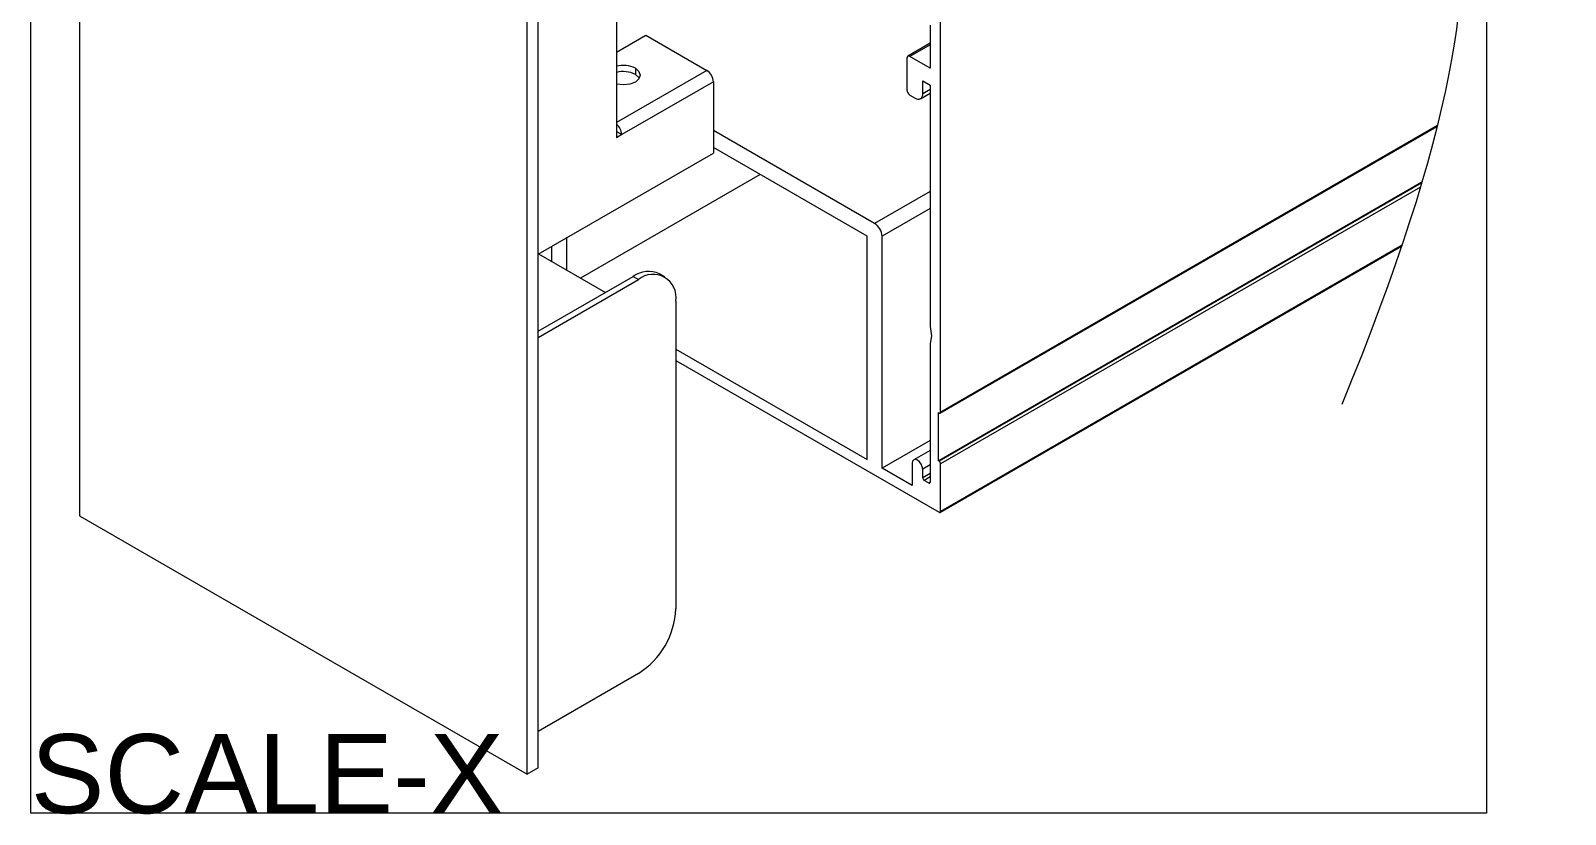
# Model space of a CAD drawing. Extents: x 0 to 7.27, y -9.69 to 0.
# Drawn here: x 0 to 7.27, y -9.69 to -5.97 of the extents above; entities that cross this region are included whole.
import ezdxf

# ---------------------------------------------------------------- set-up
doc = ezdxf.new("R2010")
doc.units = 0
doc.header["$LTSCALE"] = 0.5
doc.header["$MEASUREMENT"] = 0
for name, color, linetype in [('Dimension', 10, 'CONTINUOUS'), ('End Cap', 92, 'CONTINUOUS'), ('Housing', 150, 'CONTINUOUS')]:
    doc.layers.add(name, color=color, linetype=linetype)
doc.layers.add('Text-Unprinted', color=131, linetype='CONTINUOUS', plot=False)
doc.styles.add('LSAD_Standard', font='arial.ttf')

msp = doc.modelspace()

# ---------------------------------------------------------------- linework, layer by layer
at = {"layer": 'Dimension', "transparency": 16777216}
msp.add_open_spline([(5.7029, -1.0061), (4.8218, -2.9763), (6.0313, -4.2946), (7.2747, -5.1794), (6.2149, -7.7436)], degree=3, dxfattribs=at)
at = {"layer": 'End Cap', "linetype": 'Continuous', "transparency": 16777216}
for p, q in [((0.2316, -4.5977), (0.2316, -8.2721)), ((2.4053, -9.4665), (2.4053, -5.7921)), ((2.3529, -9.4967), (2.3529, -5.8223)), ((2.7765, -5.906), (2.7765, -6.4421)), ((2.7765, -6.073), (2.9165, -5.9922)), ((2.9165, -5.9922), (3.205, -6.1588)), ((3.205, -6.1588), (2.7765, -6.4061)), ((2.8663, -6.1486), (2.8663, -6.1779)), ((3.2361, -6.2126), (2.802, -6.4633)), ((3.2361, -6.2126), (3.2361, -6.5507)), ((2.7765, -6.4421), (2.7765, -6.478)), ((2.7765, -6.4486), (2.802, -6.4633)), ((2.802, -6.4633), (2.7765, -6.478)), ((2.4053, -7.0303), (3.2361, -6.5507)), ((2.4076, -7.029), (2.7244, -7.2118)), ((3.0066, -7.1381), (2.9811, -7.1234)), ((2.4053, -7.3961), (2.8562, -7.1358)), ((2.4053, -7.4255), (2.8816, -7.1505)), ((2.8562, -7.1358), (2.8816, -7.1505)), ((3.0584, -7.2526), (3.0584, -8.7127)), ((0.2316, -8.2721), (2.3529, -9.4967)), ((2.8816, -9.0189), (2.4053, -9.2939)), ((2.4053, -9.4665), (2.3529, -9.4967))]:
    msp.add_line(p, q, dxfattribs=at)
at = {"layer": 'End Cap', "linetype": 'Continuous', "transparency": 16777216, "flags": 128}
for points in [[(2.8663, -6.1486), (2.8836, -6.1635), (2.8897, -6.1812), (2.8836, -6.1989), (2.8663, -6.2139), (2.8403, -6.2239), (2.8097, -6.2274), (2.7791, -6.2239), (2.7765, -6.2232)], [(2.8663, -6.1779), (2.8836, -6.1929), (2.8856, -6.1959)]]:
    msp.add_lwpolyline(points, dxfattribs=at)
at = {"layer": 'End Cap', "linetype": 'Continuous', "transparency": 16777216}
for centre, radius, start, end in [((2.8092, -6.261), 0.1261, 63.08303, 105.02504), ((2.8092, -6.2904), 0.1261, 63.08303, 105.02504), ((3.1686, -6.2157), 0.0676, 2.60548, 57.39452), ((2.7332, -6.4668), 0.0689, 2.9218, 51.01851), ((2.9294, -7.238), 0.1257, 65.69288, 125.61758), ((2.9506, -7.2351), 0.1092, 350.78596, 129.20329), ((2.6746, -8.6952), 0.3842, 302.60548, 357.39452)]:
    msp.add_arc(centre, radius, start, end, dxfattribs=at)
at = {"layer": 'Housing', "linetype": 'Continuous', "transparency": 16777216}
for p, q in [((4.3133, -7.78), (4.3133, -5.0626)), ((4.2638, -5.9437), (4.2638, -6.1478)), ((4.2638, -6.03), (4.1576, -6.0913)), ((4.2638, -6.0368), (4.1676, -6.0923)), ((4.1535, -6.1004), (4.1535, -6.2515)), ((4.2638, -6.1478), (4.1676, -6.0923)), ((4.2284, -6.209), (4.2637, -6.2294)), ((4.2284, -6.2703), (4.2284, -6.209)), ((4.2637, -6.2499), (4.2284, -6.2703)), ((4.2637, -6.2294), (4.2637, -7.3732)), ((4.1676, -6.276), (4.1931, -6.2907)), ((4.2181, -6.2932), (4.2637, -6.2668)), ((4.0004, -6.8844), (3.2361, -6.4432)), ((4.3112, -7.7846), (6.6668, -6.4248)), ((6.6678, -6.4208), (4.3133, -7.78)), ((3.965, -6.9456), (3.2361, -6.5248)), ((3.4573, -6.6525), (2.6064, -7.1437)), ((6.5954, -6.6872), (4.3027, -8.0107)), ((6.5939, -6.6921), (4.3062, -8.0128)), ((4.2637, -6.7324), (4.0004, -6.8844)), ((6.5881, -6.7118), (4.3133, -8.025)), ((4.2637, -6.814), (4.0358, -6.9456)), ((2.5402, -6.9524), (2.5402, -7.1055)), ((3.965, -8.0044), (3.965, -6.9456)), ((4.0358, -8.0452), (4.0358, -6.9456)), ((2.4695, -6.9933), (2.4695, -7.0647)), ((4.3112, -8.255), (6.499, -6.992)), ((6.5004, -6.9878), (4.3133, -8.2504)), ((4.2637, -7.3732), (4.2706, -7.4174)), ((4.2706, -7.4174), (4.2637, -7.4535)), ((3.0584, -7.481), (3.965, -8.0044)), ((4.2637, -7.4535), (4.2635, -8.1114)), ((3.0584, -7.5341), (4.3062, -8.2545)), ((4.3027, -7.7821), (4.3062, -7.7841)), ((4.3027, -8.0107), (4.3027, -7.7821)), ((4.2636, -7.9137), (4.0358, -8.0452)), ((4.2635, -7.9611), (4.1862, -8.0057)), ((4.1789, -8.1279), (4.0358, -8.0452)), ((4.1789, -8.0218), (4.1789, -8.1279)), ((4.2635, -8.0301), (4.2284, -8.0503)), ((4.2284, -8.0912), (4.2284, -8.0503)), ((4.2635, -8.0709), (4.2284, -8.0912)), ((4.3062, -8.0128), (4.3027, -8.0107)), ((4.3133, -8.2504), (4.3133, -8.025)), ((4.2635, -8.0872), (4.2355, -8.1034)), ((4.2564, -8.1155), (4.2355, -8.1034)), ((4.2635, -8.1114), (4.2564, -8.1155))]:
    msp.add_line(p, q, dxfattribs=at)
at = {"layer": 'Housing', "linetype": 'Continuous', "transparency": 16777216, "flags": 128}
msp.add_lwpolyline([(4.2284, -8.0503), (4.2266, -8.0383), (4.2212, -8.0259), (4.2132, -8.0151), (4.2037, -8.0075), (4.1942, -8.0042), (4.1862, -8.0057), (4.1808, -8.0119), (4.1789, -8.0218)], dxfattribs=at)
at = {"layer": 'Housing', "linetype": 'Continuous', "transparency": 16777216}
for centre, radius, start, end in [((4.1621, -6.099), 0.00873, 50.79671, 189.21404), ((4.1842, -6.2501), 0.0307, 182.60548, 237.39452), ((4.2069, -6.2738), 0.0218, 230.79671, 9.21404), ((3.959, -6.9491), 0.0768, 2.60548, 57.39452), ((4.309, -7.7807), 0.00437, 230.79671, 9.21404), ((4.2979, -8.0257), 0.0154, 2.60548, 57.39452), ((4.2438, -8.0905), 0.0154, 182.60548, 237.39452), ((4.2592, -8.1121), 0.00437, 230.79253, 9.18809), ((4.309, -8.2511), 0.00437, 230.79671, 9.21404)]:
    msp.add_arc(centre, radius, start, end, dxfattribs=at)
at = {"layer": 'Text-Unprinted', "transparency": 16777216}
msp.add_lwpolyline([(0, 0), (6.9015, 0), (6.9015, -9.6818), (0, -9.6818)], close=True, dxfattribs=at)

# ---------------------------------------------------------------- texts
at = {"layer": 'Text-Unprinted', "ltscale": 0.5, "transparency": 16777216, "style": 'LSAD_Standard'}
msp.add_attdef('SCALE-X', (0, -9.6818), 'XEffectiveScaleFactor', height=0.375, dxfattribs=at)

doc.saveas('drawing.dxf')
